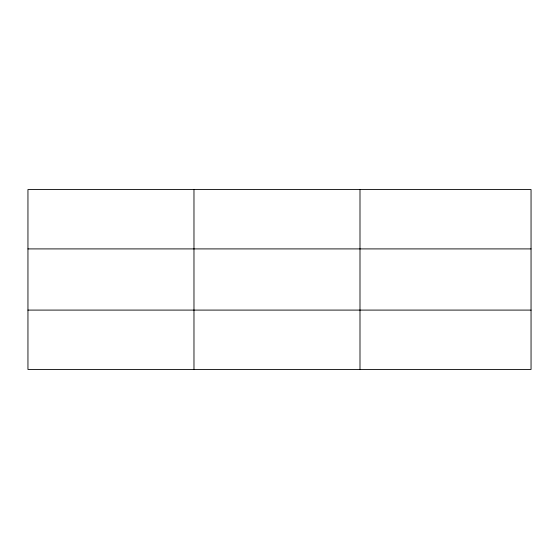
<?xml version="1.0" encoding="UTF-8"?>
<svg xmlns="http://www.w3.org/2000/svg" width="559" height="559" viewBox="0 0 559 559"><rect width="100%" height="100%" fill="white"/><g stroke="black" fill="none" stroke-linecap="round" stroke-linejoin="round"><path stroke-width="0.84" d="M193.973 189.536L193.973 369.464M359.996 189.536L359.996 369.464M531.05 310.091L531.05 369.464L27.95 369.464L27.95 189.536L531.05 189.536L531.05 310.091L27.95 310.091M27.95 248.909L531.05 248.909"/></g></svg>
